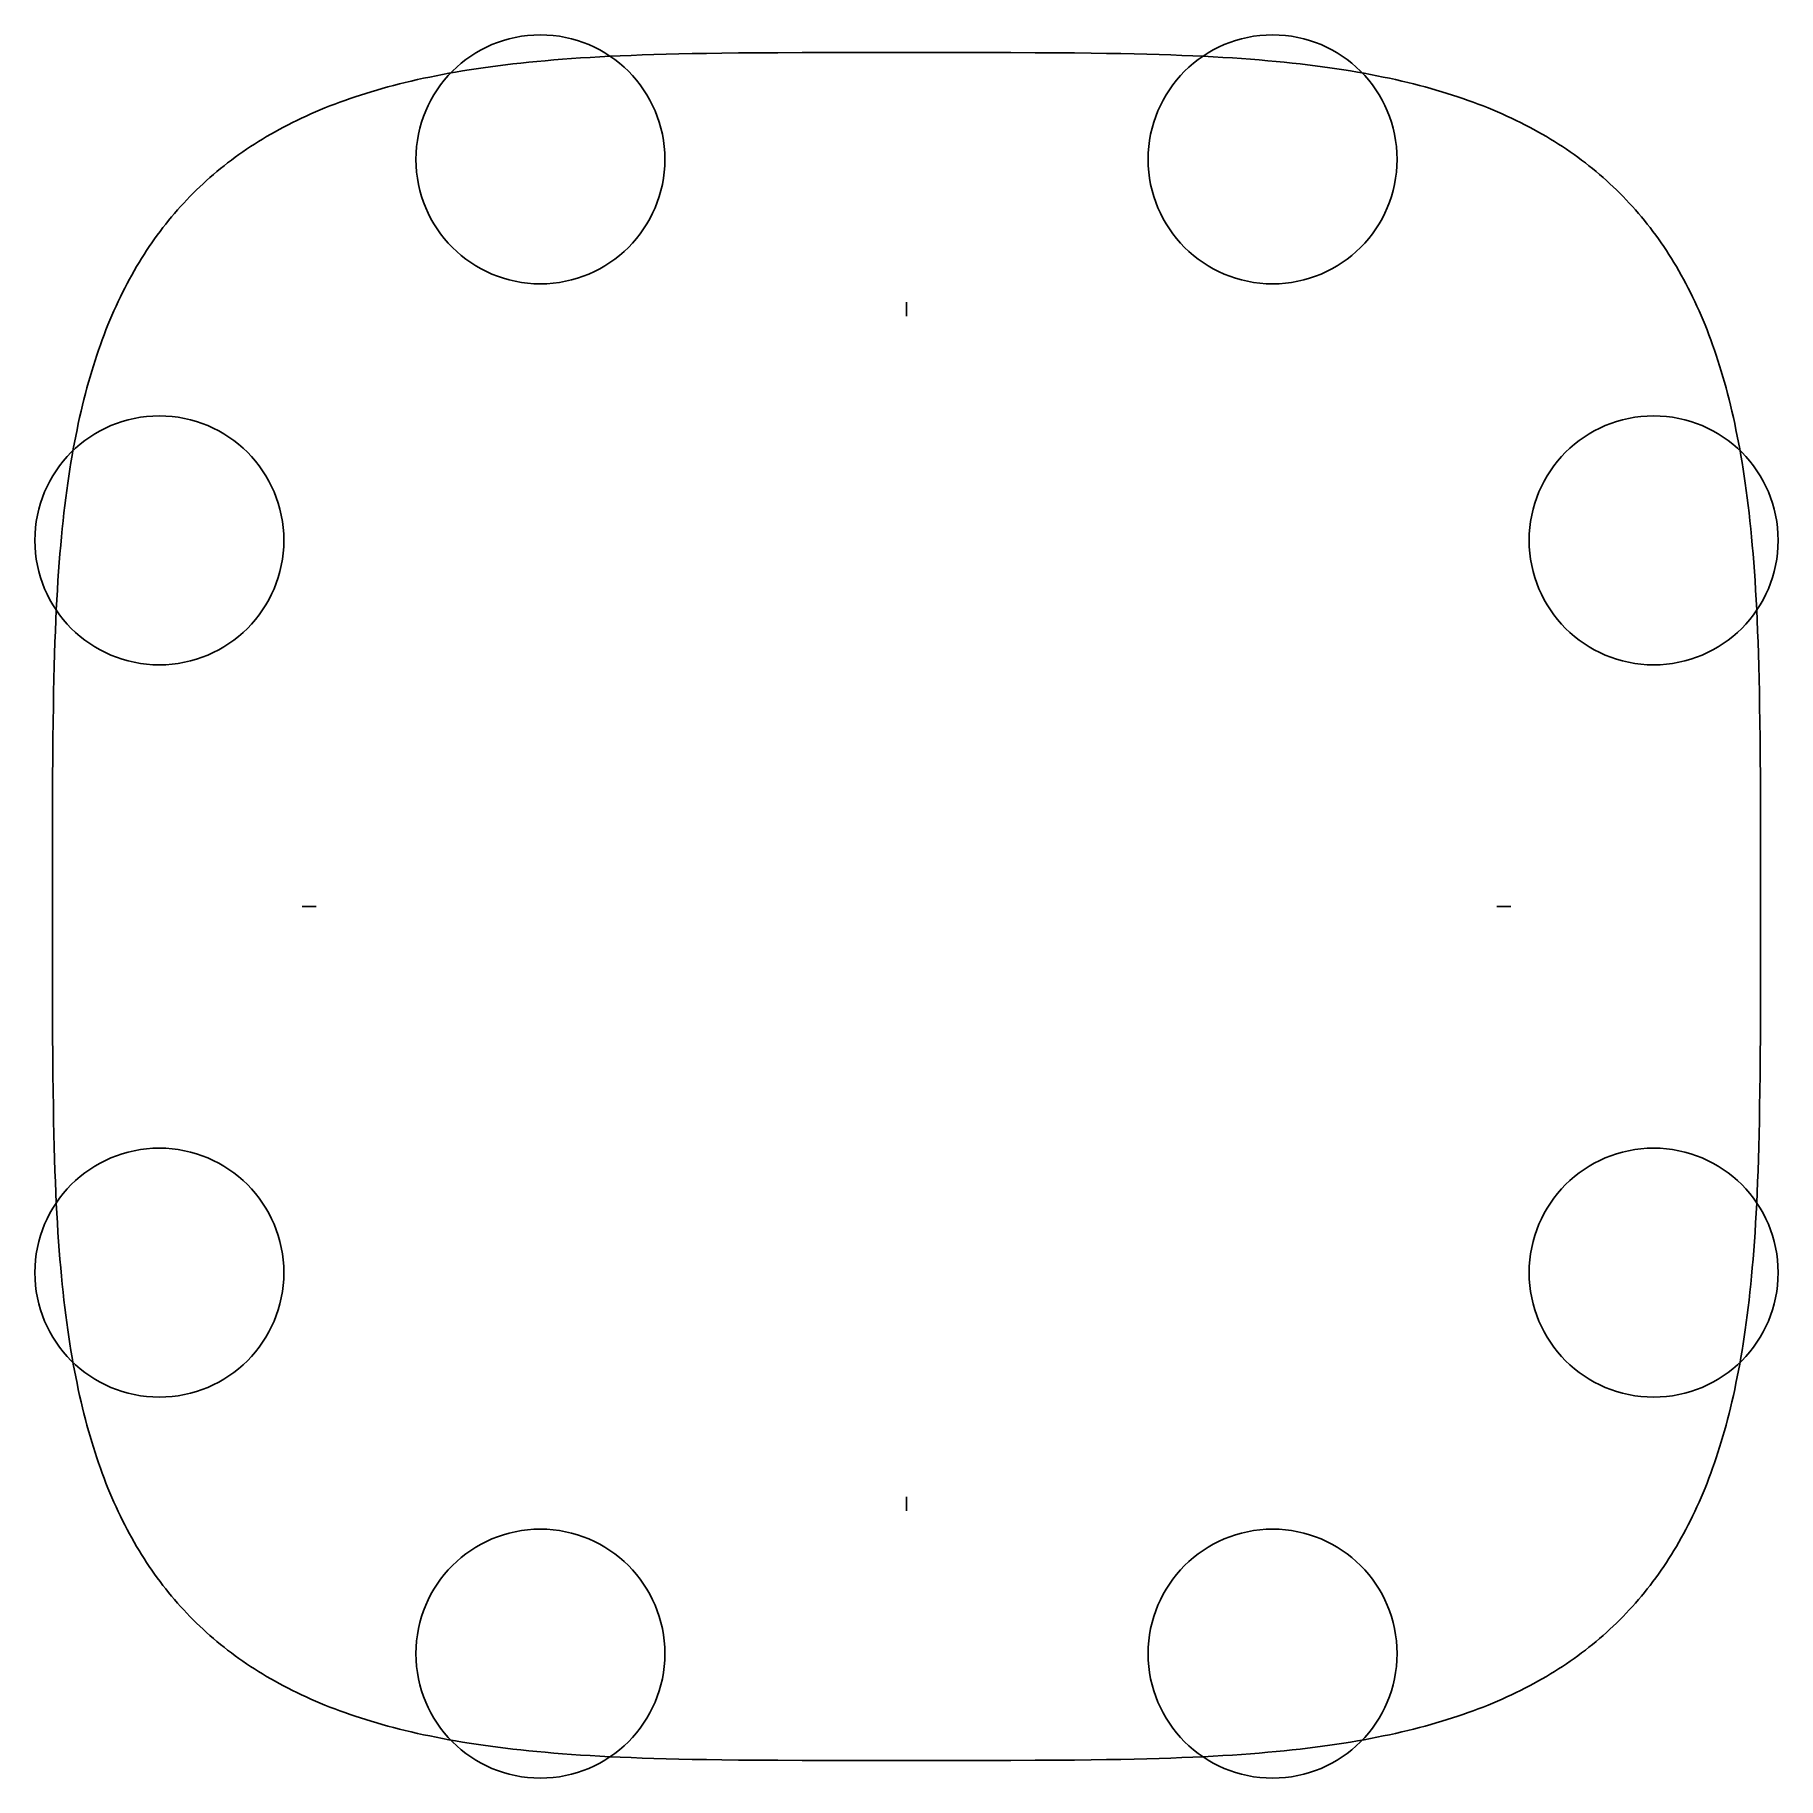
# Model space of a CAD drawing. Header units: metres. Extents: x -84 to 84, y -84 to 84.
import ezdxf

# ---------------------------------------------------------------- set-up
doc = ezdxf.new("R2010")
doc.units = ezdxf.units.M

msp = doc.modelspace()

# ---------------------------------------------------------------- linework, layer by layer
at = {"layer": 'ATTACH'}
for centre in [(-35.2926, 72.0237), (35.2926, 72.0237), (-72.0234, 35.2961), (72.0234, 35.2961), (-72.0234, -35.2961), (72.0234, -35.2961), (-35.2926, -72.0237), (35.2926, -72.0237)]:
    msp.add_circle(centre, 12, dxfattribs=at)
at = {"layer": 'OUTLINE'}
for p, q in [((-41.483, 80.7533), (-42.1551, 80.6502)), ((-40.799, 80.8532), (-41.483, 80.7533)), ((-40.1026, 80.9497), (-40.799, 80.8532)), ((-39.3932, 81.043), (-40.1026, 80.9497)), ((-38.6702, 81.1329), (-39.3932, 81.043)), ((-37.9329, 81.2195), (-38.6702, 81.1329)), ((-37.1806, 81.3029), (-37.9329, 81.2195)), ((-36.4124, 81.3829), (-37.1806, 81.3029)), ((-35.6275, 81.4597), (-36.4124, 81.3829)), ((-34.8247, 81.5331), (-35.6275, 81.4597)), ((-34.0031, 81.6033), (-34.8247, 81.5331)), ((-33.1612, 81.6702), (-34.0031, 81.6033)), ((-32.2978, 81.7339), (-33.1612, 81.6702)), ((-31.4112, 81.7942), (-32.2978, 81.7339)), ((-30.4995, 81.8513), (-31.4112, 81.7942)), ((-29.5605, 81.9051), (-30.4995, 81.8513)), ((-28.592, 81.9556), (-29.5605, 81.9051)), ((-27.5909, 82.0029), (-28.592, 81.9556)), ((-26.5538, 82.0469), (-27.5909, 82.0029)), ((-25.4768, 82.0876), (-26.5538, 82.0469)), ((-24.3548, 82.1251), (-25.4768, 82.0876)), ((-23.1818, 82.1593), (-24.3548, 82.1251)), ((-21.9501, 82.1903), (-23.1818, 82.1593)), ((-20.65, 82.218), (-21.9501, 82.1903)), ((-19.2683, 82.2424), (-20.65, 82.218)), ((-17.7873, 82.2636), (-19.2683, 82.2424)), ((-16.1815, 82.2815), (-17.7873, 82.2636)), ((-14.4116, 82.2961), (-16.1815, 82.2815)), ((-12.4121, 82.3075), (-14.4116, 82.2961)), ((-10.0555, 82.3157), (-12.4121, 82.3075)), ((-7.0157, 82.3205), (-10.0555, 82.3157)), ((0, 82.3222), (-7.0157, 82.3205)), ((7.0157, 82.3205), (0, 82.3222)), ((10.0555, 82.3157), (7.0157, 82.3205)), ((12.4121, 82.3075), (10.0555, 82.3157)), ((14.4116, 82.2961), (12.4121, 82.3075)), ((16.1815, 82.2815), (14.4116, 82.2961)), ((17.7873, 82.2636), (16.1815, 82.2815)), ((19.2683, 82.2424), (17.7873, 82.2636)), ((20.65, 82.218), (19.2683, 82.2424)), ((21.9501, 82.1903), (20.65, 82.218)), ((23.1818, 82.1593), (21.9501, 82.1903)), ((24.3548, 82.1251), (23.1818, 82.1593)), ((25.4768, 82.0876), (24.3548, 82.1251)), ((26.5538, 82.0469), (25.4768, 82.0876)), ((27.5909, 82.0029), (26.5538, 82.0469)), ((28.592, 81.9556), (27.5909, 82.0029)), ((29.5605, 81.9051), (28.592, 81.9556)), ((30.4995, 81.8513), (29.5605, 81.9051)), ((31.4112, 81.7942), (30.4995, 81.8513)), ((32.2978, 81.7339), (31.4112, 81.7942)), ((33.1612, 81.6702), (32.2978, 81.7339)), ((34.0031, 81.6033), (33.1612, 81.6702)), ((34.8247, 81.5331), (34.0031, 81.6033)), ((35.6275, 81.4597), (34.8247, 81.5331)), ((36.4124, 81.3829), (35.6275, 81.4597)), ((37.1806, 81.3029), (36.4124, 81.3829)), ((37.9329, 81.2195), (37.1806, 81.3029)), ((38.6702, 81.1329), (37.9329, 81.2195)), ((39.3932, 81.043), (38.6702, 81.1329)), ((40.1026, 80.9497), (39.3932, 81.043)), ((40.799, 80.8532), (40.1026, 80.9497)), ((41.483, 80.7533), (40.799, 80.8532)), ((42.1551, 80.6502), (41.483, 80.7533)), ((-49.9873, 79.0058), (-50.5305, 78.8557)), ((-49.4366, 79.1524), (-49.9873, 79.0058)), ((-48.8781, 79.2956), (-49.4366, 79.1524)), ((-48.3117, 79.4355), (-48.8781, 79.2956)), ((-47.7372, 79.572), (-48.3117, 79.4355)), ((-47.1543, 79.7052), (-47.7372, 79.572)), ((-46.5627, 79.835), (-47.1543, 79.7052)), ((-45.9623, 79.9615), (-46.5627, 79.835)), ((-45.3527, 80.0846), (-45.9623, 79.9615)), ((-44.7335, 80.2044), (-45.3527, 80.0846)), ((-44.1046, 80.3208), (-44.7335, 80.2044)), ((-43.4655, 80.4339), (-44.1046, 80.3208)), ((-42.8158, 80.5437), (-43.4655, 80.4339)), ((-42.1551, 80.6502), (-42.8158, 80.5437)), ((42.8158, 80.5437), (42.1551, 80.6502)), ((43.4655, 80.4339), (42.8158, 80.5437)), ((44.1046, 80.3208), (43.4655, 80.4339)), ((44.7335, 80.2044), (44.1046, 80.3208)), ((45.3527, 80.0846), (44.7335, 80.2044)), ((45.9623, 79.9615), (45.3527, 80.0846)), ((46.5627, 79.835), (45.9623, 79.9615)), ((47.1543, 79.7052), (46.5627, 79.835)), ((47.7372, 79.572), (47.1543, 79.7052)), ((48.3117, 79.4355), (47.7372, 79.572)), ((48.8781, 79.2956), (48.3117, 79.4355)), ((49.4366, 79.1524), (48.8781, 79.2956)), ((49.9873, 79.0058), (49.4366, 79.1524)), ((50.5305, 78.8557), (49.9873, 79.0058)), ((-55.1089, 77.3523), (-55.5857, 77.168)), ((-54.6261, 77.533), (-55.1089, 77.3523)), ((-54.1371, 77.7104), (-54.6261, 77.533)), ((-53.6418, 77.8843), (-54.1371, 77.7104)), ((-53.1401, 78.0547), (-53.6418, 77.8843)), ((-52.6319, 78.2217), (-53.1401, 78.0547)), ((-52.1169, 78.3853), (-52.6319, 78.2217)), ((-51.5952, 78.5455), (-52.1169, 78.3853)), ((-51.0664, 78.7023), (-51.5952, 78.5455)), ((-50.5305, 78.8557), (-51.0664, 78.7023)), ((51.0664, 78.7023), (50.5305, 78.8557)), ((51.5952, 78.5455), (51.0664, 78.7023)), ((52.1169, 78.3853), (51.5952, 78.5455)), ((52.6319, 78.2217), (52.1169, 78.3853)), ((53.1401, 78.0547), (52.6319, 78.2217)), ((53.6418, 77.8843), (53.1401, 78.0547)), ((54.1371, 77.7104), (53.6418, 77.8843)), ((54.6261, 77.533), (54.1371, 77.7104)), ((55.1089, 77.3523), (54.6261, 77.533)), ((55.5857, 77.168), (55.1089, 77.3523)), ((-58.7626, 75.7808), (-59.1946, 75.5686)), ((-58.3253, 75.9895), (-58.7626, 75.7808)), ((-57.8827, 76.1947), (-58.3253, 75.9895)), ((-57.4346, 76.3964), (-57.8827, 76.1947)), ((-56.9809, 76.5945), (-57.4346, 76.3964)), ((-56.5216, 76.7892), (-56.9809, 76.5945)), ((-56.0566, 76.9803), (-56.5216, 76.7892)), ((-55.5857, 77.168), (-56.0566, 76.9803)), ((56.0566, 76.9803), (55.5857, 77.168)), ((56.5216, 76.7892), (56.0566, 76.9803)), ((56.9809, 76.5945), (56.5216, 76.7892)), ((57.4346, 76.3964), (56.9809, 76.5945)), ((57.8827, 76.1947), (57.4346, 76.3964)), ((58.3253, 75.9895), (57.8827, 76.1947)), ((58.7626, 75.7808), (58.3253, 75.9895)), ((59.1946, 75.5686), (58.7626, 75.7808)), ((-62.076, 73.9828), (-62.468, 73.7418)), ((-61.6792, 74.2201), (-62.076, 73.9828)), ((-61.2775, 74.4539), (-61.6792, 74.2201)), ((-60.8709, 74.684), (-61.2775, 74.4539)), ((-60.4594, 74.9105), (-60.8709, 74.684)), ((-60.0429, 75.1334), (-60.4594, 74.9105)), ((-59.6213, 75.3528), (-60.0429, 75.1334)), ((-59.1946, 75.5686), (-59.6213, 75.3528)), ((59.6213, 75.3528), (59.1946, 75.5686)), ((60.0429, 75.1334), (59.6213, 75.3528)), ((60.4594, 74.9105), (60.0429, 75.1334)), ((60.8709, 74.684), (60.4594, 74.9105)), ((61.2775, 74.4539), (60.8709, 74.684)), ((61.6792, 74.2201), (61.2775, 74.4539)), ((62.076, 73.9828), (61.6792, 74.2201)), ((62.468, 73.7418), (62.076, 73.9828)), ((-64.3585, 72.4816), (-64.723, 72.2184)), ((-63.9896, 72.7411), (-64.3585, 72.4816)), ((-63.6161, 72.9968), (-63.9896, 72.7411)), ((-63.238, 73.2488), (-63.6161, 72.9968)), ((-62.8554, 73.4971), (-63.238, 73.2488)), ((-62.468, 73.7418), (-62.8554, 73.4971)), ((62.8554, 73.4971), (62.468, 73.7418)), ((63.238, 73.2488), (62.8554, 73.4971)), ((63.6161, 72.9968), (63.238, 73.2488)), ((63.9896, 72.7411), (63.6161, 72.9968)), ((64.3585, 72.4816), (63.9896, 72.7411)), ((64.723, 72.2184), (64.3585, 72.4816)), ((-66.4796, 70.8458), (-66.8181, 70.5598)), ((-66.1369, 71.128), (-66.4796, 70.8458)), ((-65.79, 71.4063), (-66.1369, 71.128)), ((-65.4387, 71.6808), (-65.79, 71.4063)), ((-65.083, 71.9515), (-65.4387, 71.6808)), ((-64.723, 72.2184), (-65.083, 71.9515)), ((65.083, 71.9515), (64.723, 72.2184)), ((65.4387, 71.6808), (65.083, 71.9515)), ((65.79, 71.4063), (65.4387, 71.6808)), ((66.1369, 71.128), (65.79, 71.4063)), ((66.4796, 70.8458), (66.1369, 71.128)), ((66.8181, 70.5598), (66.4796, 70.8458)), ((-68.4478, 69.0711), (-68.7615, 68.7615)), ((-68.1301, 69.3767), (-68.4478, 69.0711)), ((-67.8083, 69.6784), (-68.1301, 69.3767)), ((-67.4824, 69.9761), (-67.8083, 69.6784)), ((-67.1523, 70.2699), (-67.4824, 69.9761)), ((-66.8181, 70.5598), (-67.1523, 70.2699)), ((67.1523, 70.2699), (66.8181, 70.5598)), ((67.4824, 69.9761), (67.1523, 70.2699)), ((67.8083, 69.6784), (67.4824, 69.9761)), ((68.1301, 69.3767), (67.8083, 69.6784)), ((68.4478, 69.0711), (68.1301, 69.3767)), ((68.7615, 68.7615), (68.4478, 69.0711)), ((-69.9761, 67.4824), (-70.2699, 67.1523)), ((-69.6784, 67.8083), (-69.9761, 67.4824)), ((-69.3767, 68.1301), (-69.6784, 67.8083)), ((-69.0711, 68.4478), (-69.3767, 68.1301)), ((-68.7615, 68.7615), (-69.0711, 68.4478)), ((69.0711, 68.4478), (68.7615, 68.7615)), ((69.3767, 68.1301), (69.0711, 68.4478)), ((69.6784, 67.8083), (69.3767, 68.1301)), ((69.9761, 67.4824), (69.6784, 67.8083)), ((70.2699, 67.1523), (69.9761, 67.4824)), ((-71.4063, 65.79), (-71.6808, 65.4387)), ((-71.128, 66.1369), (-71.4063, 65.79)), ((-70.8458, 66.4796), (-71.128, 66.1369)), ((-70.5598, 66.8181), (-70.8458, 66.4796)), ((-70.2699, 67.1523), (-70.5598, 66.8181)), ((70.5598, 66.8181), (70.2699, 67.1523)), ((70.8458, 66.4796), (70.5598, 66.8181)), ((71.128, 66.1369), (70.8458, 66.4796)), ((71.4063, 65.79), (71.128, 66.1369)), ((71.6808, 65.4387), (71.4063, 65.79)), ((-72.7411, 63.9896), (-72.9968, 63.6161)), ((-72.4816, 64.3585), (-72.7411, 63.9896)), ((-72.2184, 64.723), (-72.4816, 64.3585)), ((-71.9515, 65.083), (-72.2184, 64.723)), ((-71.6808, 65.4387), (-71.9515, 65.083)), ((71.9515, 65.083), (71.6808, 65.4387)), ((72.2184, 64.723), (71.9515, 65.083)), ((72.4816, 64.3585), (72.2184, 64.723)), ((72.7411, 63.9896), (72.4816, 64.3585)), ((72.9968, 63.6161), (72.7411, 63.9896)), ((-73.7418, 62.468), (-73.9828, 62.076)), ((-73.4971, 62.8554), (-73.7418, 62.468)), ((-73.2488, 63.238), (-73.4971, 62.8554)), ((-72.9968, 63.6161), (-73.2488, 63.238)), ((73.2488, 63.238), (72.9968, 63.6161)), ((73.4971, 62.8554), (73.2488, 63.238)), ((73.7418, 62.468), (73.4971, 62.8554)), ((73.9828, 62.076), (73.7418, 62.468)), ((-74.684, 60.8709), (-74.9105, 60.4594)), ((-74.4539, 61.2775), (-74.684, 60.8709)), ((-74.2201, 61.6792), (-74.4539, 61.2775)), ((-73.9828, 62.076), (-74.2201, 61.6792)), ((74.2201, 61.6792), (73.9828, 62.076)), ((74.4539, 61.2775), (74.2201, 61.6792)), ((74.684, 60.8709), (74.4539, 61.2775)), ((74.9105, 60.4594), (74.684, 60.8709)), ((-75.5686, 59.1946), (-75.7808, 58.7626)), ((-75.3528, 59.6213), (-75.5686, 59.1946)), ((-75.1334, 60.0429), (-75.3528, 59.6213)), ((-74.9105, 60.4594), (-75.1334, 60.0429)), ((75.1334, 60.0429), (74.9105, 60.4594)), ((75.3528, 59.6213), (75.1334, 60.0429)), ((75.5686, 59.1946), (75.3528, 59.6213)), ((75.7808, 58.7626), (75.5686, 59.1946)), ((-76.3964, 57.4346), (-76.5945, 56.9809)), ((-76.1947, 57.8827), (-76.3964, 57.4346)), ((-75.9895, 58.3253), (-76.1947, 57.8827)), ((-75.7808, 58.7626), (-75.9895, 58.3253)), ((75.9895, 58.3253), (75.7808, 58.7626)), ((76.1947, 57.8827), (75.9895, 58.3253)), ((76.3964, 57.4346), (76.1947, 57.8827)), ((76.5945, 56.9809), (76.3964, 57.4346)), ((-77.168, 55.5857), (-77.3523, 55.1089)), ((-76.9803, 56.0566), (-77.168, 55.5857)), ((-76.7892, 56.5216), (-76.9803, 56.0566)), ((-76.5945, 56.9809), (-76.7892, 56.5216)), ((76.7892, 56.5216), (76.5945, 56.9809)), ((76.9803, 56.0566), (76.7892, 56.5216)), ((77.168, 55.5857), (76.9803, 56.0566)), ((77.3523, 55.1089), (77.168, 55.5857)), ((-77.7104, 54.1371), (-77.8843, 53.6418)), ((-77.533, 54.6261), (-77.7104, 54.1371)), ((-77.3523, 55.1089), (-77.533, 54.6261)), ((77.533, 54.6261), (77.3523, 55.1089)), ((77.7104, 54.1371), (77.533, 54.6261)), ((77.8843, 53.6418), (77.7104, 54.1371)), ((-78.3853, 52.1169), (-78.5455, 51.5952)), ((-78.2217, 52.6319), (-78.3853, 52.1169)), ((-78.0547, 53.1401), (-78.2217, 52.6319)), ((-77.8843, 53.6418), (-78.0547, 53.1401)), ((78.0547, 53.1401), (77.8843, 53.6418)), ((78.2217, 52.6319), (78.0547, 53.1401)), ((78.3853, 52.1169), (78.2217, 52.6319)), ((78.5455, 51.5952), (78.3853, 52.1169)), ((-78.8557, 50.5305), (-79.0058, 49.9873)), ((-78.7023, 51.0664), (-78.8557, 50.5305)), ((-78.5455, 51.5952), (-78.7023, 51.0664)), ((78.7023, 51.0664), (78.5455, 51.5952)), ((78.8557, 50.5305), (78.7023, 51.0664)), ((79.0058, 49.9873), (78.8557, 50.5305)), ((-79.2956, 48.8781), (-79.4355, 48.3117)), ((-79.1524, 49.4366), (-79.2956, 48.8781)), ((-79.0058, 49.9873), (-79.1524, 49.4366)), ((79.1524, 49.4366), (79.0058, 49.9873)), ((79.2956, 48.8781), (79.1524, 49.4366)), ((79.4355, 48.3117), (79.2956, 48.8781)), ((-79.7052, 47.1543), (-79.835, 46.5627)), ((-79.572, 47.7372), (-79.7052, 47.1543)), ((-79.4355, 48.3117), (-79.572, 47.7372)), ((79.572, 47.7372), (79.4355, 48.3117)), ((79.7052, 47.1543), (79.572, 47.7372)), ((79.835, 46.5627), (79.7052, 47.1543)), ((-79.9615, 45.9623), (-80.0846, 45.3527)), ((-79.835, 46.5627), (-79.9615, 45.9623)), ((79.9615, 45.9623), (79.835, 46.5627)), ((80.0846, 45.3527), (79.9615, 45.9623)), ((-80.3208, 44.1046), (-80.4339, 43.4655)), ((-80.2044, 44.7335), (-80.3208, 44.1046)), ((-80.0846, 45.3527), (-80.2044, 44.7335)), ((80.2044, 44.7335), (80.0846, 45.3527)), ((80.3208, 44.1046), (80.2044, 44.7335)), ((80.4339, 43.4655), (80.3208, 44.1046)), ((-80.6502, 42.1551), (-80.7533, 41.483)), ((-80.5437, 42.8158), (-80.6502, 42.1551)), ((-80.4339, 43.4655), (-80.5437, 42.8158)), ((80.5437, 42.8158), (80.4339, 43.4655)), ((80.6502, 42.1551), (80.5437, 42.8158)), ((80.7533, 41.483), (80.6502, 42.1551)), ((-80.8532, 40.799), (-80.9497, 40.1026)), ((-80.7533, 41.483), (-80.8532, 40.799)), ((80.8532, 40.799), (80.7533, 41.483)), ((80.9497, 40.1026), (80.8532, 40.799)), ((-81.1329, 38.6702), (-81.2195, 37.9329)), ((-81.043, 39.3932), (-81.1329, 38.6702)), ((-80.9497, 40.1026), (-81.043, 39.3932)), ((81.043, 39.3932), (80.9497, 40.1026)), ((81.1329, 38.6702), (81.043, 39.3932)), ((81.2195, 37.9329), (81.1329, 38.6702)), ((-81.3029, 37.1806), (-81.3829, 36.4124)), ((-81.2195, 37.9329), (-81.3029, 37.1806)), ((81.3029, 37.1806), (81.2195, 37.9329)), ((81.3829, 36.4124), (81.3029, 37.1806)), ((-81.4597, 35.6275), (-81.5331, 34.8247)), ((-81.3829, 36.4124), (-81.4597, 35.6275)), ((81.4597, 35.6275), (81.3829, 36.4124)), ((81.5331, 34.8247), (81.4597, 35.6275)), ((-81.6033, 34.0031), (-81.6702, 33.1612)), ((-81.5331, 34.8247), (-81.6033, 34.0031)), ((81.6033, 34.0031), (81.5331, 34.8247)), ((81.6702, 33.1612), (81.6033, 34.0031)), ((-81.7339, 32.2978), (-81.7942, 31.4112)), ((-81.6702, 33.1612), (-81.7339, 32.2978)), ((81.7339, 32.2978), (81.6702, 33.1612)), ((81.7942, 31.4112), (81.7339, 32.2978)), ((-81.8513, 30.4995), (-81.9051, 29.5605)), ((-81.7942, 31.4112), (-81.8513, 30.4995)), ((81.8513, 30.4995), (81.7942, 31.4112)), ((81.9051, 29.5605), (81.8513, 30.4995)), ((-81.9556, 28.592), (-82.0029, 27.5909)), ((-81.9051, 29.5605), (-81.9556, 28.592)), ((81.9556, 28.592), (81.9051, 29.5605)), ((82.0029, 27.5909), (81.9556, 28.592)), ((-82.0029, 27.5909), (-82.0469, 26.5538)), ((82.0469, 26.5538), (82.0029, 27.5909)), ((-82.0876, 25.4768), (-82.1251, 24.3548)), ((-82.0469, 26.5538), (-82.0876, 25.4768)), ((82.0876, 25.4768), (82.0469, 26.5538)), ((82.1251, 24.3548), (82.0876, 25.4768)), ((-82.1251, 24.3548), (-82.1593, 23.1818)), ((82.1593, 23.1818), (82.1251, 24.3548)), ((-82.1903, 21.9501), (-82.218, 20.65)), ((-82.1593, 23.1818), (-82.1903, 21.9501)), ((82.1903, 21.9501), (82.1593, 23.1818)), ((82.218, 20.65), (82.1903, 21.9501)), ((-82.218, 20.65), (-82.2424, 19.2683)), ((82.2424, 19.2683), (82.218, 20.65)), ((-82.2424, 19.2683), (-82.2636, 17.7873)), ((82.2636, 17.7873), (82.2424, 19.2683)), ((-82.2636, 17.7873), (-82.2815, 16.1815)), ((82.2815, 16.1815), (82.2636, 17.7873)), ((-82.2815, 16.1815), (-82.2961, 14.4116)), ((82.2961, 14.4116), (82.2815, 16.1815)), ((-82.2961, 14.4116), (-82.3075, 12.4121)), ((82.3075, 12.4121), (82.2961, 14.4116)), ((-82.3075, 12.4121), (-82.3157, 10.0555)), ((82.3157, 10.0555), (82.3075, 12.4121)), ((-82.3157, 10.0555), (-82.3205, 7.0157)), ((82.3205, 7.0157), (82.3157, 10.0555)), ((-82.3205, 7.0157), (-82.3222, 0)), ((82.3222, 0), (82.3205, 7.0157)), ((-82.3222, 0), (-82.3205, -7.0157)), ((82.3205, -7.0157), (82.3222, 0)), ((-82.3205, -7.0157), (-82.3157, -10.0555)), ((82.3157, -10.0555), (82.3205, -7.0157)), ((-82.3157, -10.0555), (-82.3075, -12.4121)), ((82.3075, -12.4121), (82.3157, -10.0555)), ((-82.3075, -12.4121), (-82.2961, -14.4116)), ((82.2961, -14.4116), (82.3075, -12.4121)), ((-82.2961, -14.4116), (-82.2815, -16.1815)), ((82.2815, -16.1815), (82.2961, -14.4116)), ((-82.2815, -16.1815), (-82.2636, -17.7873)), ((82.2636, -17.7873), (82.2815, -16.1815)), ((-82.2636, -17.7873), (-82.2424, -19.2683)), ((82.2424, -19.2683), (82.2636, -17.7873)), ((-82.2424, -19.2683), (-82.218, -20.65)), ((82.218, -20.65), (82.2424, -19.2683)), ((-82.218, -20.65), (-82.1903, -21.9501)), ((82.1903, -21.9501), (82.218, -20.65)), ((-82.1903, -21.9501), (-82.1593, -23.1818)), ((-82.1593, -23.1818), (-82.1251, -24.3548)), ((82.1251, -24.3548), (82.1593, -23.1818)), ((82.1593, -23.1818), (82.1903, -21.9501)), ((-82.1251, -24.3548), (-82.0876, -25.4768)), ((82.0876, -25.4768), (82.1251, -24.3548)), ((-82.0876, -25.4768), (-82.0469, -26.5538)), ((-82.0469, -26.5538), (-82.0029, -27.5909)), ((82.0029, -27.5909), (82.0469, -26.5538)), ((82.0469, -26.5538), (82.0876, -25.4768)), ((-82.0029, -27.5909), (-81.9556, -28.592)), ((81.9556, -28.592), (82.0029, -27.5909)), ((-81.9556, -28.592), (-81.9051, -29.5605)), ((-81.9051, -29.5605), (-81.8513, -30.4995)), ((81.8513, -30.4995), (81.9051, -29.5605)), ((81.9051, -29.5605), (81.9556, -28.592)), ((-81.8513, -30.4995), (-81.7942, -31.4112)), ((-81.7942, -31.4112), (-81.7339, -32.2978)), ((81.7339, -32.2978), (81.7942, -31.4112)), ((81.7942, -31.4112), (81.8513, -30.4995)), ((-81.7339, -32.2978), (-81.6702, -33.1612)), ((-81.6702, -33.1612), (-81.6033, -34.0031)), ((81.6033, -34.0031), (81.6702, -33.1612)), ((81.6702, -33.1612), (81.7339, -32.2978)), ((-81.6033, -34.0031), (-81.5331, -34.8247)), ((-81.5331, -34.8247), (-81.4597, -35.6275)), ((81.4597, -35.6275), (81.5331, -34.8247)), ((81.5331, -34.8247), (81.6033, -34.0031)), ((-81.4597, -35.6275), (-81.3829, -36.4124)), ((-81.3829, -36.4124), (-81.3029, -37.1806)), ((81.3029, -37.1806), (81.3829, -36.4124)), ((81.3829, -36.4124), (81.4597, -35.6275)), ((-81.3029, -37.1806), (-81.2195, -37.9329)), ((-81.2195, -37.9329), (-81.1329, -38.6702)), ((81.1329, -38.6702), (81.2195, -37.9329)), ((81.2195, -37.9329), (81.3029, -37.1806)), ((-81.1329, -38.6702), (-81.043, -39.3932)), ((-81.043, -39.3932), (-80.9497, -40.1026)), ((-80.9497, -40.1026), (-80.8532, -40.799)), ((80.8532, -40.799), (80.9497, -40.1026)), ((80.9497, -40.1026), (81.043, -39.3932)), ((81.043, -39.3932), (81.1329, -38.6702)), ((-80.8532, -40.799), (-80.7533, -41.483)), ((-80.7533, -41.483), (-80.6502, -42.1551)), ((80.6502, -42.1551), (80.7533, -41.483)), ((80.7533, -41.483), (80.8532, -40.799)), ((-80.6502, -42.1551), (-80.5437, -42.8158)), ((-80.5437, -42.8158), (-80.4339, -43.4655)), ((-80.4339, -43.4655), (-80.3208, -44.1046)), ((80.3208, -44.1046), (80.4339, -43.4655)), ((80.4339, -43.4655), (80.5437, -42.8158)), ((80.5437, -42.8158), (80.6502, -42.1551)), ((-80.3208, -44.1046), (-80.2044, -44.7335)), ((-80.2044, -44.7335), (-80.0846, -45.3527)), ((-80.0846, -45.3527), (-79.9615, -45.9623)), ((79.9615, -45.9623), (80.0846, -45.3527)), ((80.0846, -45.3527), (80.2044, -44.7335)), ((80.2044, -44.7335), (80.3208, -44.1046)), ((-79.9615, -45.9623), (-79.835, -46.5627)), ((-79.835, -46.5627), (-79.7052, -47.1543)), ((79.7052, -47.1543), (79.835, -46.5627)), ((79.835, -46.5627), (79.9615, -45.9623)), ((-79.7052, -47.1543), (-79.572, -47.7372)), ((-79.572, -47.7372), (-79.4355, -48.3117)), ((-79.4355, -48.3117), (-79.2956, -48.8781)), ((79.2956, -48.8781), (79.4355, -48.3117)), ((79.4355, -48.3117), (79.572, -47.7372)), ((79.572, -47.7372), (79.7052, -47.1543)), ((-79.2956, -48.8781), (-79.1524, -49.4366)), ((-79.1524, -49.4366), (-79.0058, -49.9873)), ((-79.0058, -49.9873), (-78.8557, -50.5305)), ((78.8557, -50.5305), (79.0058, -49.9873)), ((79.0058, -49.9873), (79.1524, -49.4366)), ((79.1524, -49.4366), (79.2956, -48.8781)), ((-78.8557, -50.5305), (-78.7023, -51.0664)), ((-78.7023, -51.0664), (-78.5455, -51.5952)), ((-78.5455, -51.5952), (-78.3853, -52.1169)), ((78.3853, -52.1169), (78.5455, -51.5952)), ((78.5455, -51.5952), (78.7023, -51.0664)), ((78.7023, -51.0664), (78.8557, -50.5305)), ((-78.3853, -52.1169), (-78.2217, -52.6319)), ((-78.2217, -52.6319), (-78.0547, -53.1401)), ((-78.0547, -53.1401), (-77.8843, -53.6418)), ((-77.8843, -53.6418), (-77.7104, -54.1371)), ((77.7104, -54.1371), (77.8843, -53.6418)), ((77.8843, -53.6418), (78.0547, -53.1401)), ((78.0547, -53.1401), (78.2217, -52.6319)), ((78.2217, -52.6319), (78.3853, -52.1169)), ((-77.7104, -54.1371), (-77.533, -54.6261)), ((-77.533, -54.6261), (-77.3523, -55.1089)), ((-77.3523, -55.1089), (-77.168, -55.5857)), ((77.168, -55.5857), (77.3523, -55.1089)), ((77.3523, -55.1089), (77.533, -54.6261)), ((77.533, -54.6261), (77.7104, -54.1371)), ((-77.168, -55.5857), (-76.9803, -56.0566)), ((-76.9803, -56.0566), (-76.7892, -56.5216)), ((-76.7892, -56.5216), (-76.5945, -56.9809)), ((-76.5945, -56.9809), (-76.3964, -57.4346)), ((76.3964, -57.4346), (76.5945, -56.9809)), ((76.5945, -56.9809), (76.7892, -56.5216)), ((76.7892, -56.5216), (76.9803, -56.0566)), ((76.9803, -56.0566), (77.168, -55.5857)), ((-76.3964, -57.4346), (-76.1947, -57.8827)), ((-76.1947, -57.8827), (-75.9895, -58.3253)), ((-75.9895, -58.3253), (-75.7808, -58.7626)), ((-75.7808, -58.7626), (-75.5686, -59.1946)), ((75.5686, -59.1946), (75.7808, -58.7626)), ((75.7808, -58.7626), (75.9895, -58.3253)), ((75.9895, -58.3253), (76.1947, -57.8827)), ((76.1947, -57.8827), (76.3964, -57.4346)), ((-75.5686, -59.1946), (-75.3528, -59.6213)), ((-75.3528, -59.6213), (-75.1334, -60.0429)), ((-75.1334, -60.0429), (-74.9105, -60.4594)), ((-74.9105, -60.4594), (-74.684, -60.8709)), ((74.684, -60.8709), (74.9105, -60.4594)), ((74.9105, -60.4594), (75.1334, -60.0429)), ((75.1334, -60.0429), (75.3528, -59.6213)), ((75.3528, -59.6213), (75.5686, -59.1946)), ((-74.684, -60.8709), (-74.4539, -61.2775)), ((-74.4539, -61.2775), (-74.2201, -61.6792)), ((-74.2201, -61.6792), (-73.9828, -62.076)), ((-73.9828, -62.076), (-73.7418, -62.468)), ((73.7418, -62.468), (73.9828, -62.076)), ((73.9828, -62.076), (74.2201, -61.6792)), ((74.2201, -61.6792), (74.4539, -61.2775)), ((74.4539, -61.2775), (74.684, -60.8709)), ((-73.7418, -62.468), (-73.4971, -62.8554)), ((-73.4971, -62.8554), (-73.2488, -63.238)), ((-73.2488, -63.238), (-72.9968, -63.6161)), ((-72.9968, -63.6161), (-72.7411, -63.9896)), ((72.7411, -63.9896), (72.9968, -63.6161)), ((72.9968, -63.6161), (73.2488, -63.238)), ((73.2488, -63.238), (73.4971, -62.8554)), ((73.4971, -62.8554), (73.7418, -62.468)), ((-72.7411, -63.9896), (-72.4816, -64.3585)), ((-72.4816, -64.3585), (-72.2184, -64.723)), ((-72.2184, -64.723), (-71.9515, -65.083)), ((-71.9515, -65.083), (-71.6808, -65.4387)), ((-71.6808, -65.4387), (-71.4063, -65.79)), ((71.4063, -65.79), (71.6808, -65.4387)), ((71.6808, -65.4387), (71.9515, -65.083)), ((71.9515, -65.083), (72.2184, -64.723)), ((72.2184, -64.723), (72.4816, -64.3585)), ((72.4816, -64.3585), (72.7411, -63.9896)), ((-71.4063, -65.79), (-71.128, -66.1369)), ((-71.128, -66.1369), (-70.8458, -66.4796)), ((-70.8458, -66.4796), (-70.5598, -66.8181)), ((-70.5598, -66.8181), (-70.2699, -67.1523)), ((-70.2699, -67.1523), (-69.9761, -67.4824)), ((69.9761, -67.4824), (70.2699, -67.1523)), ((70.2699, -67.1523), (70.5598, -66.8181)), ((70.5598, -66.8181), (70.8458, -66.4796)), ((70.8458, -66.4796), (71.128, -66.1369)), ((71.128, -66.1369), (71.4063, -65.79)), ((-69.9761, -67.4824), (-69.6784, -67.8083)), ((-69.6784, -67.8083), (-69.3767, -68.1301)), ((-69.3767, -68.1301), (-69.0711, -68.4478)), ((-69.0711, -68.4478), (-68.7615, -68.7615)), ((-68.7615, -68.7615), (-68.4478, -69.0711)), ((68.4478, -69.0711), (68.7615, -68.7615)), ((68.7615, -68.7615), (69.0711, -68.4478)), ((69.0711, -68.4478), (69.3767, -68.1301)), ((69.3767, -68.1301), (69.6784, -67.8083)), ((69.6784, -67.8083), (69.9761, -67.4824)), ((-68.4478, -69.0711), (-68.1301, -69.3767)), ((-68.1301, -69.3767), (-67.8083, -69.6784)), ((-67.8083, -69.6784), (-67.4824, -69.9761)), ((-67.4824, -69.9761), (-67.1523, -70.2699)), ((-67.1523, -70.2699), (-66.8181, -70.5598)), ((-66.8181, -70.5598), (-66.4796, -70.8458)), ((66.4796, -70.8458), (66.8181, -70.5598)), ((66.8181, -70.5598), (67.1523, -70.2699)), ((67.1523, -70.2699), (67.4824, -69.9761)), ((67.4824, -69.9761), (67.8083, -69.6784)), ((67.8083, -69.6784), (68.1301, -69.3767)), ((68.1301, -69.3767), (68.4478, -69.0711)), ((-66.4796, -70.8458), (-66.1369, -71.128)), ((-66.1369, -71.128), (-65.79, -71.4063)), ((-65.79, -71.4063), (-65.4387, -71.6808)), ((-65.4387, -71.6808), (-65.083, -71.9515)), ((-65.083, -71.9515), (-64.723, -72.2184)), ((-64.723, -72.2184), (-64.3585, -72.4816)), ((64.3585, -72.4816), (64.723, -72.2184)), ((64.723, -72.2184), (65.083, -71.9515)), ((65.083, -71.9515), (65.4387, -71.6808)), ((65.4387, -71.6808), (65.79, -71.4063)), ((65.79, -71.4063), (66.1369, -71.128)), ((66.1369, -71.128), (66.4796, -70.8458)), ((-64.3585, -72.4816), (-63.9896, -72.7411)), ((-63.9896, -72.7411), (-63.6161, -72.9968)), ((-63.6161, -72.9968), (-63.238, -73.2488)), ((-63.238, -73.2488), (-62.8554, -73.4971)), ((-62.8554, -73.4971), (-62.468, -73.7418)), ((-62.468, -73.7418), (-62.076, -73.9828)), ((62.076, -73.9828), (62.468, -73.7418)), ((62.468, -73.7418), (62.8554, -73.4971)), ((62.8554, -73.4971), (63.238, -73.2488)), ((63.238, -73.2488), (63.6161, -72.9968)), ((63.6161, -72.9968), (63.9896, -72.7411)), ((63.9896, -72.7411), (64.3585, -72.4816)), ((-62.076, -73.9828), (-61.6792, -74.2201)), ((-61.6792, -74.2201), (-61.2775, -74.4539)), ((-61.2775, -74.4539), (-60.8709, -74.684)), ((-60.8709, -74.684), (-60.4594, -74.9105)), ((-60.4594, -74.9105), (-60.0429, -75.1334)), ((-60.0429, -75.1334), (-59.6213, -75.3528)), ((-59.6213, -75.3528), (-59.1946, -75.5686)), ((-59.1946, -75.5686), (-58.7626, -75.7808)), ((58.7626, -75.7808), (59.1946, -75.5686)), ((59.1946, -75.5686), (59.6213, -75.3528)), ((59.6213, -75.3528), (60.0429, -75.1334)), ((60.0429, -75.1334), (60.4594, -74.9105)), ((60.4594, -74.9105), (60.8709, -74.684)), ((60.8709, -74.684), (61.2775, -74.4539)), ((61.2775, -74.4539), (61.6792, -74.2201)), ((61.6792, -74.2201), (62.076, -73.9828)), ((-58.7626, -75.7808), (-58.3253, -75.9895)), ((-58.3253, -75.9895), (-57.8827, -76.1947)), ((-57.8827, -76.1947), (-57.4346, -76.3964)), ((-57.4346, -76.3964), (-56.9809, -76.5945)), ((-56.9809, -76.5945), (-56.5216, -76.7892)), ((-56.5216, -76.7892), (-56.0566, -76.9803)), ((-56.0566, -76.9803), (-55.5857, -77.168)), ((-55.5857, -77.168), (-55.1089, -77.3523)), ((55.1089, -77.3523), (55.5857, -77.168)), ((55.5857, -77.168), (56.0566, -76.9803)), ((56.0566, -76.9803), (56.5216, -76.7892)), ((56.5216, -76.7892), (56.9809, -76.5945)), ((56.9809, -76.5945), (57.4346, -76.3964)), ((57.4346, -76.3964), (57.8827, -76.1947)), ((57.8827, -76.1947), (58.3253, -75.9895)), ((58.3253, -75.9895), (58.7626, -75.7808)), ((-55.1089, -77.3523), (-54.6261, -77.533)), ((-54.6261, -77.533), (-54.1371, -77.7104)), ((-54.1371, -77.7104), (-53.6418, -77.8843)), ((-53.6418, -77.8843), (-53.1401, -78.0547)), ((-53.1401, -78.0547), (-52.6319, -78.2217)), ((-52.6319, -78.2217), (-52.1169, -78.3853)), ((-52.1169, -78.3853), (-51.5952, -78.5455)), ((-51.5952, -78.5455), (-51.0664, -78.7023)), ((-51.0664, -78.7023), (-50.5305, -78.8557)), ((-50.5305, -78.8557), (-49.9873, -79.0058)), ((49.9873, -79.0058), (50.5305, -78.8557)), ((50.5305, -78.8557), (51.0664, -78.7023)), ((51.0664, -78.7023), (51.5952, -78.5455)), ((51.5952, -78.5455), (52.1169, -78.3853)), ((52.1169, -78.3853), (52.6319, -78.2217)), ((52.6319, -78.2217), (53.1401, -78.0547)), ((53.1401, -78.0547), (53.6418, -77.8843)), ((53.6418, -77.8843), (54.1371, -77.7104)), ((54.1371, -77.7104), (54.6261, -77.533)), ((54.6261, -77.533), (55.1089, -77.3523)), ((-49.9873, -79.0058), (-49.4366, -79.1524)), ((-49.4366, -79.1524), (-48.8781, -79.2956)), ((-48.8781, -79.2956), (-48.3117, -79.4355)), ((-48.3117, -79.4355), (-47.7372, -79.572)), ((-47.7372, -79.572), (-47.1543, -79.7052)), ((-47.1543, -79.7052), (-46.5627, -79.835)), ((-46.5627, -79.835), (-45.9623, -79.9615)), ((-45.9623, -79.9615), (-45.3527, -80.0846)), ((-45.3527, -80.0846), (-44.7335, -80.2044)), ((-44.7335, -80.2044), (-44.1046, -80.3208)), ((-44.1046, -80.3208), (-43.4655, -80.4339)), ((-43.4655, -80.4339), (-42.8158, -80.5437)), ((-42.8158, -80.5437), (-42.1551, -80.6502)), ((-42.1551, -80.6502), (-41.483, -80.7533)), ((41.483, -80.7533), (42.1551, -80.6502)), ((42.1551, -80.6502), (42.8158, -80.5437)), ((42.8158, -80.5437), (43.4655, -80.4339)), ((43.4655, -80.4339), (44.1046, -80.3208)), ((44.1046, -80.3208), (44.7335, -80.2044)), ((44.7335, -80.2044), (45.3527, -80.0846)), ((45.3527, -80.0846), (45.9623, -79.9615)), ((45.9623, -79.9615), (46.5627, -79.835)), ((46.5627, -79.835), (47.1543, -79.7052)), ((47.1543, -79.7052), (47.7372, -79.572)), ((47.7372, -79.572), (48.3117, -79.4355)), ((48.3117, -79.4355), (48.8781, -79.2956)), ((48.8781, -79.2956), (49.4366, -79.1524)), ((49.4366, -79.1524), (49.9873, -79.0058)), ((-41.483, -80.7533), (-40.799, -80.8532)), ((-40.799, -80.8532), (-40.1026, -80.9497)), ((-40.1026, -80.9497), (-39.3932, -81.043)), ((-39.3932, -81.043), (-38.6702, -81.1329)), ((-38.6702, -81.1329), (-37.9329, -81.2195)), ((-37.9329, -81.2195), (-37.1806, -81.3029)), ((-37.1806, -81.3029), (-36.4124, -81.3829)), ((-36.4124, -81.3829), (-35.6275, -81.4597)), ((-35.6275, -81.4597), (-34.8247, -81.5331)), ((-34.8247, -81.5331), (-34.0031, -81.6033)), ((-34.0031, -81.6033), (-33.1612, -81.6702)), ((-33.1612, -81.6702), (-32.2978, -81.7339)), ((-32.2978, -81.7339), (-31.4112, -81.7942)), ((-31.4112, -81.7942), (-30.4995, -81.8513)), ((-30.4995, -81.8513), (-29.5605, -81.9051)), ((-29.5605, -81.9051), (-28.592, -81.9556)), ((-28.592, -81.9556), (-27.5909, -82.0029)), ((-27.5909, -82.0029), (-26.5538, -82.0469)), ((-26.5538, -82.0469), (-25.4768, -82.0876)), ((-25.4768, -82.0876), (-24.3548, -82.1251)), ((-24.3548, -82.1251), (-23.1818, -82.1593)), ((-23.1818, -82.1593), (-21.9501, -82.1903)), ((-21.9501, -82.1903), (-20.65, -82.218)), ((-20.65, -82.218), (-19.2683, -82.2424)), ((-19.2683, -82.2424), (-17.7873, -82.2636)), ((-17.7873, -82.2636), (-16.1815, -82.2815)), ((-16.1815, -82.2815), (-14.4116, -82.2961)), ((-14.4116, -82.2961), (-12.4121, -82.3075)), ((-12.4121, -82.3075), (-10.0555, -82.3157)), ((-10.0555, -82.3157), (-7.0157, -82.3205)), ((-7.0157, -82.3205), (0, -82.3222)), ((0, -82.3222), (7.0157, -82.3205)), ((7.0157, -82.3205), (10.0555, -82.3157)), ((10.0555, -82.3157), (12.4121, -82.3075)), ((12.4121, -82.3075), (14.4116, -82.2961)), ((14.4116, -82.2961), (16.1815, -82.2815)), ((16.1815, -82.2815), (17.7873, -82.2636)), ((17.7873, -82.2636), (19.2683, -82.2424)), ((19.2683, -82.2424), (20.65, -82.218)), ((20.65, -82.218), (21.9501, -82.1903)), ((21.9501, -82.1903), (23.1818, -82.1593)), ((23.1818, -82.1593), (24.3548, -82.1251)), ((24.3548, -82.1251), (25.4768, -82.0876)), ((25.4768, -82.0876), (26.5538, -82.0469)), ((26.5538, -82.0469), (27.5909, -82.0029)), ((27.5909, -82.0029), (28.592, -81.9556)), ((28.592, -81.9556), (29.5605, -81.9051)), ((29.5605, -81.9051), (30.4995, -81.8513)), ((30.4995, -81.8513), (31.4112, -81.7942)), ((31.4112, -81.7942), (32.2978, -81.7339)), ((32.2978, -81.7339), (33.1612, -81.6702)), ((33.1612, -81.6702), (34.0031, -81.6033)), ((34.0031, -81.6033), (34.8247, -81.5331)), ((34.8247, -81.5331), (35.6275, -81.4597)), ((35.6275, -81.4597), (36.4124, -81.3829)), ((36.4124, -81.3829), (37.1806, -81.3029)), ((37.1806, -81.3029), (37.9329, -81.2195)), ((37.9329, -81.2195), (38.6702, -81.1329)), ((38.6702, -81.1329), (39.3932, -81.043)), ((39.3932, -81.043), (40.1026, -80.9497)), ((40.1026, -80.9497), (40.799, -80.8532)), ((40.799, -80.8532), (41.483, -80.7533))]:
    msp.add_line(p, q, dxfattribs=at)
at = {"layer": 'SLITS'}
for p, q in [((0, 56.9075), (0, 58.2568)), ((-56.9075, 0), (-58.2568, 0)), ((56.9075, 0), (58.2568, 0)), ((0, -56.9075), (0, -58.2568))]:
    msp.add_line(p, q, dxfattribs=at)

doc.saveas('drawing.dxf')
